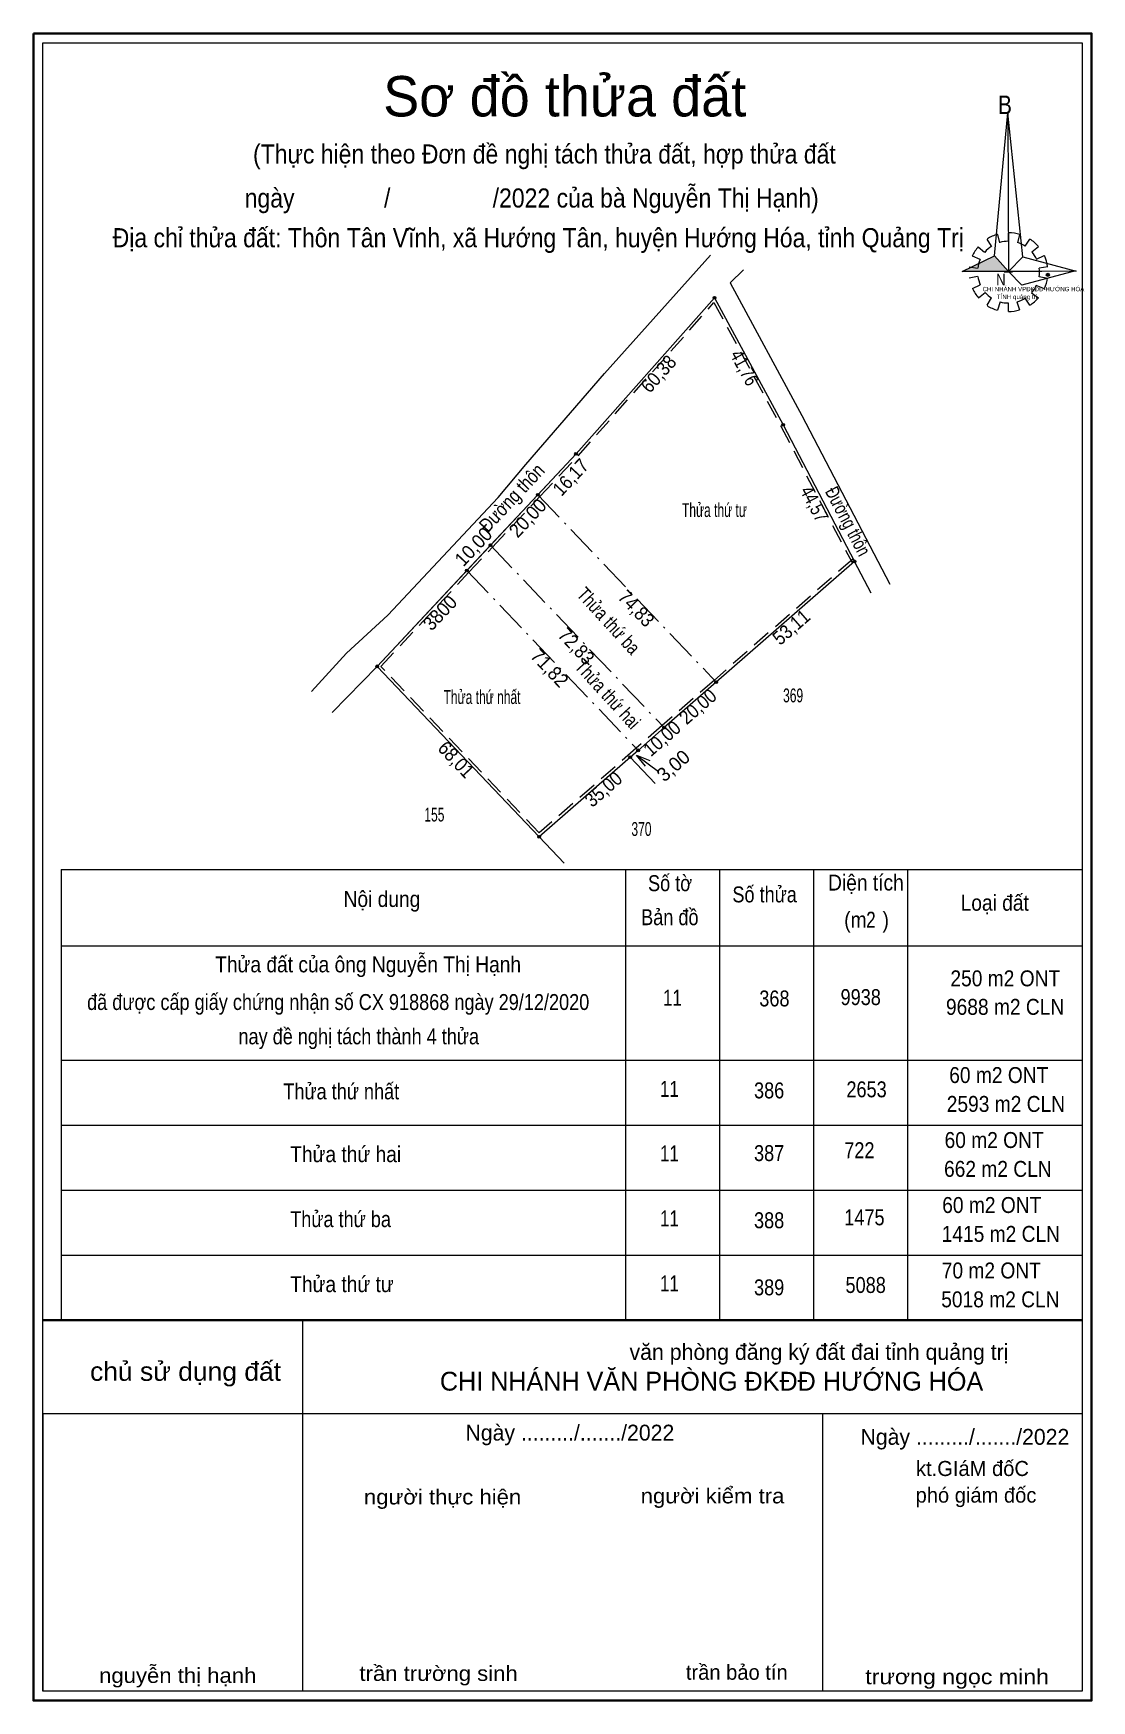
# Model space of a CAD drawing. Header units: metres. Extents: x 548652 to 548958, y 1842065 to 1842547.
import ezdxf
from ezdxf.enums import TextEntityAlignment as Align

# ---------------------------------------------------------------- set-up
doc = ezdxf.new("R2010")
doc.units = ezdxf.units.M
doc.header["$LTSCALE"] = 1.8
doc.header["$PDMODE"] = 32
doc.header["$PDSIZE"] = 0.9
doc.linetypes.add('DOT_DASHED', pattern=[7.7, 5, -1.2, 0.3, -1.2])
doc.linetypes.add('MEDIUM_DASHED', pattern=[4.5, 3, -1.5])
for name, color, linetype, lineweight in [('1', 7, 'Continuous', 13), ('10', 7, 'DOT_DASHED', 13), ('13', 7, 'Continuous', 13), ('18', 7, 'Continuous', 13), ('5', 7, 'Continuous', 35)]:
    doc.layers.add(name, color=color, linetype=linetype, lineweight=lineweight)
for name, color, linetype in [('2', 7, 'Continuous'), ('6', 7, 'Continuous'), ('7', 7, 'Continuous')]:
    doc.layers.add(name, color=color, linetype=linetype)

msp = doc.modelspace()

# ---------------------------------------------------------------- hatches: boundary and pattern name
at = {"layer": '1'}
msp.add_hatch(color=256, dxfattribs=at).paths.add_polyline_path([(548920.3, 1842477.95), (548929.65, 1842482.52), (548933.66, 1842477.95)])
at = {"layer": '13'}
for points in [[(548849.08, 1842470.38, 1), (548848.28, 1842470.38, 1)], [(548868.93, 1842433.64, 1), (548868.13, 1842433.64, 1)], [(548809.01, 1842425.21, 1), (548808.21, 1842425.21, 1)], [(548797.956, 1842413.409, 1), (548797.156, 1842413.409, 1)], [(548797.956, 1842413.409, 1), (548797.156, 1842413.409, 1)], [(548797.956, 1842413.409, 1), (548797.156, 1842413.409, 1)], [(548784.284, 1842398.812, 1), (548783.484, 1842398.812, 1)], [(548784.284, 1842398.812, 1), (548783.484, 1842398.812, 1)], [(548784.284, 1842398.812, 1), (548783.484, 1842398.812, 1)], [(548889.57, 1842394.14, 1), (548888.77, 1842394.14, 1)], [(548777.448, 1842391.514, 1), (548776.648, 1842391.514, 1)], [(548777.448, 1842391.514, 1), (548776.648, 1842391.514, 1)], [(548777.448, 1842391.514, 1), (548776.648, 1842391.514, 1)], [(548751.47, 1842363.78, 1), (548750.67, 1842363.78, 1)], [(548849.557, 1842359.209, 1), (548848.757, 1842359.209, 1)], [(548849.557, 1842359.209, 1), (548848.757, 1842359.209, 1)], [(548849.557, 1842359.209, 1), (548848.757, 1842359.209, 1)], [(548834.49, 1842346.057, 1), (548833.69, 1842346.057, 1)], [(548834.49, 1842346.057, 1), (548833.69, 1842346.057, 1)], [(548834.49, 1842346.057, 1), (548833.69, 1842346.057, 1)], [(548824.7, 1842337.51, 1), (548823.9, 1842337.51, 1)], [(548826.957, 1842339.48, 1), (548826.157, 1842339.48, 1)], [(548826.957, 1842339.48, 1), (548826.157, 1842339.48, 1)], [(548826.957, 1842339.48, 1), (548826.157, 1842339.48, 1)], [(548798.33, 1842314.49, 1), (548797.53, 1842314.49, 1)]]:
    msp.add_hatch(color=256, dxfattribs=at).paths.add_polyline_path(points)

# ---------------------------------------------------------------- linework, layer by layer
at = {"layer": '1'}
for p, q in [((548928.83, 1842485.3), (548927.5, 1842487.32)), ((548930.54, 1842488.71), (548931.13, 1842486.31)), ((548933.66, 1842486.7), (548933.73, 1842489.17)), ((548936.92, 1842488.71), (548936.33, 1842486.23)), ((548938.55, 1842485.3), (548939.89, 1842487.32)), ((548925.5, 1842481.43), (548923.27, 1842482.36)), ((548924.9, 1842485.15), (548926.76, 1842483.52)), ((548942.34, 1842485.15), (548940.48, 1842483.6)), ((548941.82, 1842481.51), (548944.04, 1842482.59)), ((548853.16, 1842474.71), (548857.01, 1842478.43)), ((548922.31, 1842479.34), (548924.75, 1842478.95)), ((548924.75, 1842476.48), (548922.31, 1842476.09)), ((548932.47, 1842477.87), (548934.84, 1842477.87)), ((548945.08, 1842479.34), (548942.56, 1842478.95)), ((548942.56, 1842476.48), (548945.08, 1842476.09)), ((548923.27, 1842473.07), (548925.5, 1842474.15)), ((548926.98, 1842471.83), (548925.05, 1842470.28)), ((548940.33, 1842471.83), (548942.34, 1842470.36)), ((548944.12, 1842472.99), (548941.67, 1842473.92)), ((548927.5, 1842468.19), (548928.76, 1842470.36)), ((548931.28, 1842469.2), (548930.54, 1842466.8)), ((548933.66, 1842466.41), (548933.66, 1842468.81)), ((548936.1, 1842469.2), (548936.85, 1842466.88)), ((548939.89, 1842468.19), (548938.55, 1842470.28)), ((548754.18, 1842378.61), (548786.06, 1842412.6)), ((548893.97, 1842384.95), (548889.17, 1842394.14)), ((548742.28, 1842367.62), (548754.18, 1842378.61)), ((548732.09, 1842356.54), (548742.28, 1842367.62)), ((548738.08, 1842350.43), (548751.07, 1842363.78)), ((548824.3, 1842337.51), (548831.5, 1842329.93)), ((548797.93, 1842314.49), (548805.18, 1842306.87)), ((548659.72, 1842304.99), (548955.03, 1842304.99)), ((548659.72, 1842304.99), (548659.72, 1842174.69)), ((548822.89, 1842304.99), (548822.89, 1842174.69)), ((548850.1, 1842304.99), (548850.1, 1842174.69)), ((548877.3, 1842304.99), (548877.3, 1842174.69)), ((548904.5, 1842304.99), (548904.5, 1842174.69)), ((548659.72, 1842282.98), (548955.03, 1842282.98)), ((548659.72, 1842249.87), (548955.03, 1842249.87)), ((548659.72, 1842231.07), (548955.03, 1842231.07)), ((548674.47, 1842231.07), (548955.03, 1842231.07)), ((548659.72, 1842212.28), (548955.03, 1842212.28)), ((548659.72, 1842193.48), (548955.03, 1842193.48)), ((548674.45, 1842174.69), (548955.01, 1842174.69)), ((548729.55, 1842174.69), (548729.55, 1842067.38)), ((548651.66, 1842172.06), (548651.66, 1842064.64)), ((548654.4, 1842147.7), (548955.01, 1842147.7)), ((548654.4, 1842147.7), (548654.4, 1842067.38)), ((548879.86, 1842147.7), (548879.86, 1842067.38))]:
    msp.add_line(p, q, dxfattribs=at)
at = {"layer": '1', "lineweight": 35}
msp.add_line((548654.4, 1842174.69), (548955.01, 1842174.69), dxfattribs=at)
at = {"layer": '1'}
for points in [[(548651.66, 1842064.64), (548651.66, 1842546.83), (548957.71, 1842546.83), (548957.71, 1842064.64)], [(548651.66, 1842064.64), (548651.66, 1842546.83), (548957.71, 1842546.83), (548957.71, 1842064.64)], [(548933.51, 1842523.86), (548933.66, 1842477.95), (548929.65, 1842482.52)], [(548933.51, 1842523.86), (548933.66, 1842477.95), (548937.89, 1842482.21)], [(548920.3, 1842477.95), (548929.65, 1842482.52), (548933.66, 1842477.95)], [(548953.24, 1842478.1), (548933.66, 1842477.95), (548937.89, 1842482.21)], [(548953.09, 1842478.18), (548937.51, 1842474), (548933.66, 1842477.95)]]:
    msp.add_lwpolyline(points, close=True, dxfattribs=at)
for points in [[(548786.06, 1842412.6), (548794.11, 1842422.14), (548816.82, 1842448.51), (548847.5, 1842482.67)], [(548853.16, 1842474.71), (548873.91, 1842436.3), (548899.42, 1842387.5)]]:
    msp.add_lwpolyline(points, dxfattribs=at)
at = {"layer": '1', "linetype": 'MEDIUM_DASHED'}
msp.add_lwpolyline([(548888.64, 1842394.74), (548848.63, 1842359.81), (548833.56, 1842346.66), (548826.03, 1842340.08), (548797.98, 1842315.6), (548752.17, 1842363.78), (548777.63, 1842390.97), (548784.47, 1842398.27), (548798.14, 1842412.86), (548809.2, 1842424.67), (548848.52, 1842468.99), (548867.82, 1842433.26), (548888.46, 1842393.77)], dxfattribs=at)
at = {"layer": '1'}
for centre, major_axis, start_param, end_param in [((548933.694, 1842477.788), (11.443, 0), 1.8495599, 2.1390092), ((548933.694, 1842477.788), (8.968, 0), 1.5698559, 1.8561107), ((548933.694, 1842477.788), (11.443, 0), 1.2792421, 1.5633222), ((548933.694, 1842477.788), (8.968, 0), 1.0027091, 1.2755622), ((548933.694, 1842477.788), (11.443, 0), 0.7105624, 0.9968723), ((548933.694, 1842477.788), (11.443, 0), 2.4395818, 2.7240025), ((548933.694, 1842477.788), (8.968, 0), 2.7236855, 3.0151582), ((548933.694, 1842477.788), (8.968, 0), 2.1337354, 2.4449626), ((548933.694, 1842477.788), (8.968, 0), 0.4267838, 0.7064646), ((548933.694, 1842477.788), (11.443, 0), 0.1390515, 0.4339332), ((548933.694, 1842477.788), (8.968, 0), 3.2822995, 3.5610505), ((548933.694, 1842477.788), (8.968, 0), 6.1355839, 6.4161846), ((548933.694, 1842477.788), (11.443, 0), 3.5698864, 3.8569187), ((548933.694, 1842477.788), (8.968, 0), 3.8607757, 4.1325826), ((548933.694, 1842477.788), (8.968, 0), 5.5613733, 5.8395144), ((548933.694, 1842477.788), (11.443, 0), 5.8523029, 6.1383965), ((548933.629, 1842477.72), (11.443, 0), 4.1470906, 4.4365931), ((548933.694, 1842477.788), (8.968, 0), 4.4385468, 4.71314), ((548933.694, 1842477.788), (11.443, 0), 4.7130101, 4.9976105), ((548933.694, 1842477.788), (8.968, 0), 4.9908713, 5.2893316), ((548933.694, 1842477.788), (11.443, 0), 5.2856142, 5.567987)]:
    msp.add_ellipse(centre, major_axis=major_axis, ratio=0.995001, start_param=start_param, end_param=end_param, dxfattribs=at)
msp.add_point((548945.08, 1842477.02), dxfattribs=at)
at = {"layer": '10'}
for p, q in [((548797.56, 1842413.41), (548849.16, 1842359.21)), ((548783.88, 1842398.81), (548834.09, 1842346.06)), ((548777.05, 1842391.51), (548826.56, 1842339.48))]:
    msp.add_line(p, q, dxfattribs=at)
at = {"layer": '10', "linetype": 'Continuous'}
msp.add_lwpolyline([(548889.17, 1842394.14), (548849.16, 1842359.21), (548834.09, 1842346.06), (548826.56, 1842339.48), (548797.93, 1842314.49), (548751.07, 1842363.78), (548777.05, 1842391.51), (548783.88, 1842398.81), (548797.56, 1842413.41), (548808.61, 1842425.21), (548848.68, 1842470.38), (548868.53, 1842433.64)], close=True, dxfattribs=at)
at = {"layer": '13'}
msp.add_line((548826.12, 1842338.1), (548832.48, 1842333.39), dxfattribs=at)
msp.add_lwpolyline([(548828.74, 1842334.91), (548826.12, 1842338.1), (548829.93, 1842336.52)], dxfattribs=at)
for centre in [(548848.68, 1842470.38), (548868.53, 1842433.64), (548808.61, 1842425.21), (548797.556, 1842413.409), (548797.556, 1842413.409), (548797.556, 1842413.409), (548783.884, 1842398.812), (548783.884, 1842398.812), (548783.884, 1842398.812), (548889.17, 1842394.14), (548777.048, 1842391.514), (548777.048, 1842391.514), (548777.048, 1842391.514), (548751.07, 1842363.78), (548849.157, 1842359.209), (548849.157, 1842359.209), (548849.157, 1842359.209), (548834.09, 1842346.057), (548834.09, 1842346.057), (548834.09, 1842346.057), (548824.3, 1842337.51), (548826.557, 1842339.48), (548826.557, 1842339.48), (548826.557, 1842339.48), (548797.93, 1842314.49)]:
    msp.add_circle(centre, 0.4, dxfattribs=at)
at = {"layer": '18'}
msp.add_line((548808.61, 1842425.21), (548751.07, 1842363.78), dxfattribs=at)
at = {"layer": '5'}
msp.add_lwpolyline([(548651.7, 1842546.85), (548957.75, 1842546.85), (548957.75, 1842064.65), (548651.7, 1842064.65)], close=True, dxfattribs=at)
at = {"layer": '5', "lineweight": 13}
msp.add_lwpolyline([(548955.03, 1842174.71), (548955.03, 1842067.37), (548654.42, 1842067.37), (548654.42, 1842544.13), (548955.03, 1842544.13)], close=True, dxfattribs=at)

# ---------------------------------------------------------------- texts
at = {"layer": '1'}
msp.add_text('Sơ đồ thửa đất', height=11.69, dxfattribs=at).set_placement((548805.35, 1842522.82), align=Align.CENTER)
for s, height, width, p in [('B', 5.388, 0.85, (548930.62, 1842523.48)), ('N', 3.367, 0.85, (548930.11, 1842473.95)), ('TỈNH quảng trị', 1.275, 1.05, (548930.33, 1842470))]:
    msp.add_text(s, height=height, dxfattribs=dict(at, width=width)).set_placement(p)
msp.add_text('CHI NHÁNH VPĐKĐĐ-HƯỚNG HÓA', height=1.275, dxfattribs=at).set_placement((548926.2, 1842472.25))
for s, height, p in [('văn phòng đăng ký đất đai tỉnh quảng trị', 4.607, (548933.69, 1842163.19)), ('CHI NHÁNH VĂN PHÒNG ĐKĐĐ HƯỚNG HÓA', 5.44, (548926.39, 1842154.31)), ('kt.GIáM đốC', 4.352, (548939.61, 1842129.61)), ('phó giám đốc', 4.352, (548941.77, 1842121.91)), ('trần bảo tín', 4.352, (548869.83, 1842070.68))]:
    msp.add_text(s, height=height, dxfattribs=at).set_placement(p, align=Align.RIGHT)
for s, height, width, p in [('chủ sử dụng đất', 5.44, 1.05, (548723.29, 1842157.14)), ('người thực hiện', 4.352, 1.1, (548792.78, 1842121.39)), ('người kiểm tra', 4.352, 1.1, (548868.88, 1842121.69)), ('nguyễn thị hạnh', 4.344, 1.1, (548716.16, 1842069.76)), ('trần trường sinh', 4.344, 1.1, (548791.74, 1842070.35)), ('trương ngọc minh', 4.352, 1.15, (548945.41, 1842069.39))]:
    msp.add_text(s, height=height, dxfattribs=dict(at, width=width)).set_placement(p, align=Align.RIGHT)
at = {"layer": '10'}
for rotation, width, p in [(46.873, 0.85, (548791.491, 1842411.188)), (297.588, 0.75, (548885.521, 1842404.811))]:
    msp.add_text('Đường thôn', height=4, rotation=rotation, dxfattribs=dict(at, width=width)).set_placement(p, align=Align.CENTER)
at = {"layer": '13', "width": 0.65}
for s, p in [('369', (548871.405, 1842353.37)), ('370', (548827.54, 1842314.73))]:
    msp.add_text(s, height=4, dxfattribs=at).set_placement(p, align=Align.CENTER)
at = {"layer": '2', "width": 0.65}
for s, p in [('Thửa thứ tư', (548858.03, 1842406.97)), ('Thửa thứ nhất', (548792.55, 1842352.89)), ('155', (548770.55, 1842318.9))]:
    msp.add_text(s, height=4, dxfattribs=at).set_placement(p, align=Align.RIGHT)
at = {"layer": '2', "width": 0.8}
for s, p in [('Thửa thứ ba', (548824.594, 1842366.809)), ('Thửa thứ hai', (548824.639, 1842345.249))]:
    msp.add_text(s, height=4, rotation=312.444, dxfattribs=at).set_placement(p, align=Align.RIGHT)
at = {"layer": '5'}
for s, rotation, width, p in [('60,38', 48.424, 0.9, (548833.963, 1842447.048)), ('41,76', 298.382, 0.8, (548855.578, 1842449.201)), ('16,17', 46.873, 0.9, (548808.512, 1842417.118)), ('44,57', 297.588, 0.8, (548875.781, 1842409.841)), ('20,00', 46.873, 0.95, (548796.089, 1842405.328)), ('10,00', 46.873, 0.95, (548780.399, 1842397.028)), ('74,83', 313.593, 0.9, (548824.611, 1842379.164)), ('3800', 46.873, 0.95, (548770.722, 1842377.908)), ('53,11', 41.12, 0.9, (548872.18, 1842373.611)), ('72,83', 313.582, 0.9, (548807.269, 1842368.204)), ('71,82', 313.576, 0.95, (548799.526, 1842361.934)), ('20,00', 41.12, 0.9, (548845.165, 1842350.66)), ('10,00', 41.12, 0.9, (548834.79, 1842341.414)), ('68,01', 313.552, 0.9, (548772.499, 1842335.453)), ('35,00', 41.12, 0.9, (548817.845, 1842326.75))]:
    msp.add_text(s, height=4, rotation=rotation, dxfattribs=dict(at, width=width)).set_placement(p, align=Align.CENTER)
msp.add_text('3,00', height=4, rotation=41.12, dxfattribs=at).set_placement((548838.075, 1842333.534), align=Align.CENTER)
at = {"layer": '6'}
for s, width, p in [('Số tờ', 0.85, (548829.44, 1842298.76)), ('Diện tích', 0.9, (548881.53, 1842298.94)), ('Nội dung', 0.9, (548741.39, 1842294.19)), ('Số thửa', 0.85, (548853.84, 1842295.51)), ('Loại đất', 0.9, (548919.85, 1842293.1)), ('Bản đồ', 0.85, (548827.45, 1842288.92)), ('(m   )', 0.9, (548886.18, 1842288.18)), ('2', 0.8, (548892.54, 1842288.2)), ('Thửa đất của ông Nguyễn Thị Hạnh', 0.9, (548704.25, 1842275.28)), ('250 m2 ONT', 0.9, (548916.9, 1842271.24)), (' đã được cấp giấy chứng nhận số CX 918868 ngày 29/12/2020', 0.85, (548665.75, 1842264.39)), ('11', 0.8, (548833.76, 1842265.64)), ('368', 0.85, (548861.62, 1842265.42)), ('9938', 0.85, (548885.13, 1842265.81)), ('9688 m2 CLN', 0.9, (548915.61, 1842262.99)), ('nay đề nghị tách thành 4 thửa', 0.85, (548710.98, 1842254.46)), ('60 m2 ONT', 0.9, (548916.56, 1842243.27)), ('Thửa thứ nhất', 0.85, (548723.96, 1842238.54)), ('11', 0.8, (548832.9, 1842239.27)), ('386', 0.85, (548860.1, 1842238.83)), ('2653', 0.85, (548886.82, 1842239.14)), ('2593 m2 CLN', 0.9, (548915.84, 1842234.92)), ('722', 0.85, (548886.2, 1842221.53)), ('60 m2 ONT', 0.9, (548915.21, 1842224.48)), ('Thửa thứ hai', 0.9, (548725.95, 1842220.38)), ('11', 0.8, (548832.9, 1842220.61)), ('387', 0.85, (548860.1, 1842220.69)), ('662 m2 CLN', 0.9, (548915.06, 1842216.13)), ('Thửa thứ ba', 0.85, (548725.95, 1842201.59)), ('11', 0.8, (548832.9, 1842201.81)), ('1475', 0.85, (548886.2, 1842202.12)), ('60 m2 ONT', 0.9, (548914.53, 1842205.68)), ('388', 0.85, (548860.1, 1842201.27)), ('1415 m2 CLN', 0.9, (548914.38, 1842197.33)), ('Thửa thứ tư', 0.9, (548725.95, 1842182.79)), ('11', 0.8, (548832.9, 1842183.02)), ('5088', 0.85, (548886.56, 1842182.55)), ('70 m2 ONT', 0.9, (548914.4, 1842186.75)), ('389', 0.85, (548860.1, 1842181.87)), ('5018 m2 CLN', 0.9, (548914.25, 1842178.4))]:
    msp.add_text(s, height=4.607, dxfattribs=dict(at, width=width)).set_placement(p)
for p in [(548806.84, 1842139.86), (548921.09, 1842138.64)]:
    msp.add_text('Ngày ........./......./2022', height=4.59, dxfattribs=at).set_placement(p, align=Align.CENTER)
at = {"layer": '7', "width": 0.9}
for s, p in [('(Thực hiện theo Đơn đề nghị tách thửa đất, hợp thửa đất ', (548800.39, 1842509.2)), ('ngày              /                /2022 của bà Nguyễn Thị Hạnh)', (548795.795, 1842496.47)), ('Địa chỉ thửa đất: Thôn Tân Vĩnh, xã Hướng Tân, huyện Hướng Hóa, tỉnh Quảng Trị', (548797.7, 1842484.98))]:
    msp.add_text(s, height=5.528, dxfattribs=at).set_placement(p, align=Align.CENTER)

doc.saveas('drawing.dxf')
